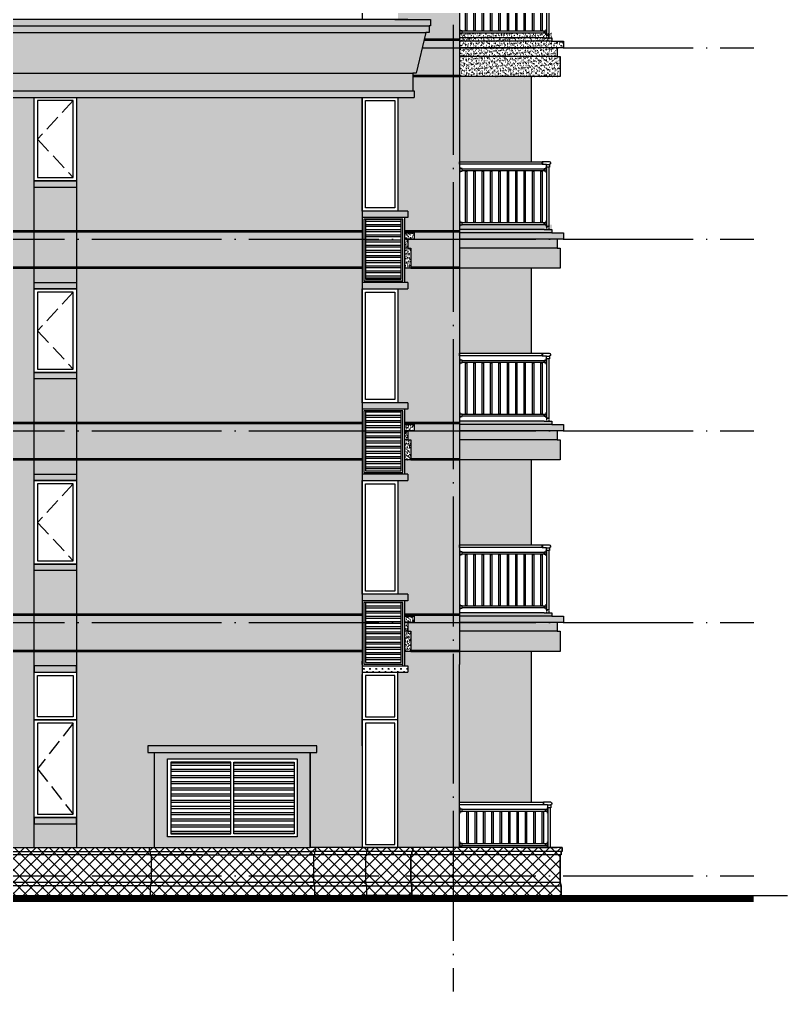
# Model space of a CAD drawing. Extents: x -12446 to 284554, y -295110 to 165007.
# Drawn here: x 137620 to 149449, y -264034 to -249069 of the extents above; entities that cross this region are included whole.
import ezdxf

# ---------------------------------------------------------------- set-up
doc = ezdxf.new("R2010")
doc.units = 0
doc.header["$LTSCALE"] = 1000
for name, pattern in [('AX-14-E$0$AX-85-M02$0$DASH', [0.35, 0.25, -0.1]), ('AX-14-E$0$DASH', [0.35, 0.25, -0.1]), ('AX-14-E$0$DOTE', [2.42, 2, -0.2, 0.02, -0.2])]:
    doc.linetypes.add(name, pattern=pattern)
doc.layers.get('0').update_dxf_attribs({"linetype": 'CONTINUOUS'})
for name, color, linetype in [('A-Anno-Note', 241, 'CONTINUOUS'), ('AX-14-comp-tc$0$AX-T-LMCZ-Z$0$AX-13-E01-E03$0$A-Detl-Patt', 8, 'CONTINUOUS'), ('AX-14-comp-tc$0$AX-T-LMCZ-Z$1$AX-13-E01-E03$0$家具与填充', 251, 'CONTINUOUS'), ('AX-14-comp-tc$0$灰褐色真石漆', 15, 'CONTINUOUS'), ('AX-14-E$0$A-Detl-Fine', 152, 'CONTINUOUS'), ('AX-14-E$0$A-Detl-Patt', 8, 'CONTINUOUS'), ('AX-14-E$0$A-Detl-Thin', 131, 'CONTINUOUS'), ('AX-14-E$0$A-elev-FIXT', 9, 'CONTINUOUS'), ('AX-14-E$0$A-elev-HRAL', 61, 'CONTINUOUS'), ('AX-14-E$0$A-Elev-line3', 40, 'CONTINUOUS'), ('AX-14-E$0$Ax-T-D00$0$A-Wall', 2, 'CONTINUOUS'), ('AX-14-E$0$埋件', 252, 'CONTINUOUS'), ('AX-14-E$0$栏杆型材', 82, 'CONTINUOUS'), ('AX-14-E$0$阳台栏杆扶手', 82, 'CONTINUOUS')]:
    doc.layers.add(name, color=color, linetype=linetype)
doc.layers.add('AX-14-E$0$A-Grid', color=222, linetype='AX-14-E$0$DOTE', plot=False)
doc.layers.add('AX-14-E$0$A-Wall-stru', color=4, linetype='CONTINUOUS', lineweight=30)
pattern_1 = [(180, (-97425.984, 212039.19), (-7e-15, -79.375), []), (180, (-97454.05, 212011.124), (-7e-15, -79.375), [])]
pattern_2 = [(37.5, (-89401.746, -415276.595), (-1.9200376, 58.7295885), [0, -46.3296, 0, -51.816, 0, -49.53]), (7.5, (-89401.746, -415276.595), (53.942794, 86.019012), [0, -24.9936, 0, -41.7576, 0, -16.002]), (327.5, (-89439.236, -415276.595), (94.919084, 0.172462), [0, -15.24, 0, -54.864, 0, -71.628]), (317.5, (-89439.24, -415276.595), (91.626774, 26.751519), [0, -7.62, 0, -35.9664, 0, -41.148])]
pattern_3 = [(37.5, (-89401.746, -415276.595), (-1.5118406, 46.2437705), [0, -36.48, 0, -40.8, 0, -39]), (7.5, (-89401.746, -415276.595), (42.474641, 67.731506), [0, -19.68, 0, -32.88, 0, -12.6]), (327.5, (-89431.266, -415276.595), (74.7394047, 0.135817), [0, -12, 0, -43.2, 0, -56.4]), (317.5, (-89431.266, -415276.595), (72.147039, 21.064214), [0, -6, 0, -28.32, 0, -32.4])]

# ---------------------------------------------------------------- blocks, each defined once
blk = doc.blocks.new('AX-14-E$0$32固定座立面')
at = {"layer": 'AX-14-E$0$栏杆型材', "color": 6, "linetype": 'Continuous'}
blk.add_line((-7, -22), (-7, 22), dxfattribs=at)
blk.add_lwpolyline([(-7, -22, 0.41166), (-10, -19), (-36, -19, -0.41166), (-37, -18), (-37, 18, -0.41166), (-36, 19), (-10, 19, 0.41166), (-7, 22), (-7, 39, -0.41166), (-5, 41), (0, 41), (0, -41), (-5, -41, -0.41166), (-7, -39)], format="xyb", close=True, dxfattribs=at)
blk = doc.blocks.new('AX-14-E$0$4080转角立图')
at = {"layer": 'AX-14-E$0$A-elev-FIXT', "linetype": 'Continuous'}
blk.add_line((26, 42), (-24, 42), dxfattribs=at)
blk.add_lwpolyline([(-25, 43, -0.327139), (-24, 42), (-24, 0), (24, 0), (24, 41, -0.409111), (26, 42), (85, 42, 0.414214), (87, 44), (87, 87, 0.414214), (85, 88), (-19, 88, 0.865157)], format="xyb", close=True, dxfattribs=at)
blk = doc.blocks.new('*U290')
at = {"layer": 'AX-14-E$0$A-elev-HRAL', "ltscale": 10}
for points in [[(-12.5, 398, 0.4142136), (-13, 397.5), (-13, 395.5, 0.4142136), (-12.5, 395), (12.5, 395, 0.4142136), (13, 395.5), (13, 397.5, 0.4142136), (12.5, 398)], [(-12.5, -398, -0.4142136), (-13, -397.5), (-13, -395.5, -0.4142136), (-12.5, -395), (12.5, -395, -0.4142136), (13, -395.5), (13, -397.5, -0.4142136), (12.5, -398)]]:
    blk.add_lwpolyline(points, format="xyb", close=True, dxfattribs=at)
blk.add_lwpolyline([(9.5, -395), (-9.5, -395), (-9.5, 395), (9.5, 395)], close=True, dxfattribs=at)
blk = doc.blocks.new('*U291')
at = {"color": 0, "linetype": 'ByBlock', "lineweight": -2}
for p in [(0, 0), (129, 0), (258, 0), (387, 0), (516, 0), (645, 0), (774, 0), (903, 0), (1032, 0), (1161, 0)]:
    blk.add_blockref('*U290', p, dxfattribs=at)
blk = doc.blocks.new('AX-14-E$0$A$C4F897CE1')
at = {"layer": 'AX-14-E$0$A-Detl-Patt'}
h = blk.add_hatch(dxfattribs=at)
h.set_pattern_fill('STEEL', color=256, scale=50, angle=135)
h.set_pattern_definition([(180, (-97425.984, 212039.19), (-7e-15, -79.375), []), (180, (-97454.05, 212011.124), (-7e-15, -79.375), [])])
h.paths.add_polyline_path([(16040, 170), (16040, 1070), (16590, 1070), (16590, 170)])
at = {"layer": 'AX-14-E$0$A-Detl-Fine'}
for points in [[(11540, 2900), (10990, 2900), (10990, 1715), (11540, 1715)], [(16040, 2900), (16490, 2900), (16490, 1250), (16040, 1250)], [(16590, 1070), (16040, 1070), (16040, 150), (16590, 150)]]:
    blk.add_lwpolyline(points, close=True, dxfattribs=at)
at = {"layer": 'AX-14-E$0$A-Detl-Patt', "linetype": 'AX-14-E$0$AX-85-M02$0$DASH'}
blk.add_lwpolyline([(11540, 2900), (10990, 2307), (11540, 1715)], dxfattribs=at)
at = {"layer": 'AX-14-E$0$A-Detl-Thin'}
for p, q in [((18590, 3270), (18590, 1960)), ((15990, 2950), (15990, 0)), ((17490, 2950), (17490, 120)), ((10940, 1665), (11590, 1665)), ((16690, 1200), (15990, 1200)), ((16640, 1100), (15990, 1100)), ((18790, 915), (17490, 915)), ((18910, 865), (17490, 865)), ((18990, 765), (17490, 765)), ((18990, 630), (17490, 630)), ((18790, 320), (17490, 320)), ((18590, 320), (18590, -2000)), ((15990, 120), (15990, 170)), ((15990, 100), (16690, 100)), ((15990, 0), (16665, 0)), ((16640, 0), (16690, 0)), ((16690, 100), (16690, 0))]:
    blk.add_line(p, q, dxfattribs=at)
for points in [[(10940, 3050), (11590, 3050), (11590, 2950), (10940, 2950)], [(10940, 2950), (11590, 2950), (11590, 1665), (10940, 1665)], [(15990, 2950), (16540, 2950), (16540, 1200), (15990, 1200)], [(10940, 1665), (11590, 1665), (11590, 1565), (10940, 1565)], [(16015, 125), (16615, 125), (16615, 1075), (16015, 1075)]]:
    blk.add_lwpolyline(points, close=True, dxfattribs=at)
for points in [[(16690, 1200), (16690, 1100), (16640, 1100), (16640, 100)], [(16615, 100), (16615, 1075), (16015, 1075), (16015, 169)]]:
    blk.add_lwpolyline(points, dxfattribs=at)
at = {"layer": 'AX-14-E$0$Ax-T-D00$0$A-Wall'}
for p, q in [((16690, 765), (16640, 765)), ((16690, 630), (16640, 630))]:
    blk.add_line(p, q, dxfattribs=at)
for points in [[(18790, 915), (18910, 915), (18910, 865), (19090, 865), (19090, 765), (18990, 765), (18990, 630), (19040, 630), (19040, 320), (18790, 320)], [(16640, 865), (16790, 865), (16790, 765), (16690, 765), (16690, 630), (16740, 630), (16740, 320), (16640, 320)]]:
    blk.add_lwpolyline(points, dxfattribs=at)
at = {"layer": 'AX-14-E$0$埋件', "linetype": 'AX-14-E$0$DASH', "ltscale": 0.1}
blk.add_lwpolyline([(18830, 915), (18870, 915), (18870, 960), (18830, 960)], close=True, dxfattribs=at)
at = {"layer": 'AX-14-E$0$栏杆型材', "elevation": 0}
for points in [[(17527, 1850), (18793, 1850), (18793, 1818), (17527, 1818)], [(18870, 1875), (18830, 1875), (18830, 960), (18870, 960)], [(17527, 1022), (18793, 1022), (18793, 990), (17527, 990)]]:
    blk.add_lwpolyline(points, close=True, dxfattribs=at)
at = {"layer": 'AX-14-E$0$阳台栏杆扶手', "elevation": 0}
blk.add_lwpolyline([(18764, 1920), (17490, 1920), (17490, 1960), (18764, 1960)], close=True, dxfattribs=at)
blk.add_blockref('*U291', (17589, 1420))
at = {"layer": 'AX-14-E$0$A-elev-HRAL', "xscale": -1}
for name, p in [('AX-14-E$0$4080转角立图', (18850, 1875)), ('AX-14-E$0$32固定座立面', (17490, 1834)), ('AX-14-E$0$32固定座立面', (17490, 1006))]:
    blk.add_blockref(name, p, dxfattribs=at)
at = {"layer": 'AX-14-E$0$A-elev-HRAL'}
for p in [(18830, 1834), (18830, 1006)]:
    blk.add_blockref('AX-14-E$0$32固定座立面', p, dxfattribs=at)
blk = doc.blocks.new('AX-14-E$0$SKLJGHSUGISWHGIWGWSLGSG544655')
at = {"layer": 'AX-14-E$0$A-Detl-Patt'}
h = blk.add_hatch(dxfattribs=at)
h.set_pattern_fill('STEEL', color=256, scale=50, angle=135)
h.set_pattern_definition(pattern_1)
h.paths.add_polyline_path([(16040, 170), (16040, 1070), (16590, 1070), (16590, 170)])
at = {"layer": 'AX-14-E$0$A-Detl-Fine'}
for points in [[(11540, 2900), (10990, 2900), (10990, 1715), (11540, 1715)], [(16040, 2900), (16490, 2900), (16490, 1250), (16040, 1250)], [(16590, 1070), (16040, 1070), (16040, 150), (16590, 150)]]:
    blk.add_lwpolyline(points, close=True, dxfattribs=at)
at = {"layer": 'AX-14-E$0$A-Detl-Patt', "linetype": 'AX-14-E$0$AX-85-M02$0$DASH'}
blk.add_lwpolyline([(11540, 2900), (10990, 2307), (11540, 1715)], dxfattribs=at)
at = {"layer": 'AX-14-E$0$A-Detl-Thin'}
for p, q in [((18590, 3270), (18590, 1960)), ((15990, 2950), (15990, 0)), ((17490, 2950), (17490, 0)), ((10940, 1665), (11590, 1665)), ((16690, 1200), (15990, 1200)), ((16640, 1100), (15990, 1100)), ((18790, 915), (17490, 915)), ((18910, 865), (17490, 865)), ((18990, 765), (17490, 765)), ((18990, 630), (17490, 630)), ((18790, 320), (17490, 320)), ((16690, 100), (15990, 100)), ((15990, 0), (16665, 0)), ((16640, 0), (16690, 0)), ((16690, 100), (16690, 100)), ((16690, 100), (16690, 0)), ((16690, 0), (16690, 0))]:
    blk.add_line(p, q, dxfattribs=at)
for points in [[(10940, 3050), (11590, 3050), (11590, 2950), (10940, 2950)], [(10940, 2950), (11590, 2950), (11590, 1665), (10940, 1665)], [(15990, 2950), (16540, 2950), (16540, 1200), (15990, 1200)], [(10940, 1665), (11590, 1665), (11590, 1565), (10940, 1565)], [(16615, 1075), (16015, 1075), (16015, 125), (16615, 125)], [(16615, 1075), (16015, 1075), (16015, 125), (16615, 125)]]:
    blk.add_lwpolyline(points, close=True, dxfattribs=at)
blk.add_lwpolyline([(16690, 1200), (16690, 1100), (16640, 1100), (16640, 100)], dxfattribs=at)
at = {"layer": 'AX-14-E$0$Ax-T-D00$0$A-Wall'}
for p, q in [((16690, 765), (16640, 765)), ((16690, 630), (16640, 630))]:
    blk.add_line(p, q, dxfattribs=at)
for points in [[(18790, 915), (18910, 915), (18910, 865), (19090, 865), (19090, 765), (18990, 765), (18990, 630), (19040, 630), (19040, 320), (18790, 320)], [(16640, 865), (16790, 865), (16790, 765), (16690, 765), (16690, 630), (16740, 630), (16740, 320), (16640, 320)]]:
    blk.add_lwpolyline(points, dxfattribs=at)
at = {"layer": 'AX-14-E$0$埋件', "linetype": 'AX-14-E$0$DASH', "ltscale": 0.1}
blk.add_lwpolyline([(18830, 915), (18870, 915), (18870, 960), (18830, 960)], close=True, dxfattribs=at)
at = {"layer": 'AX-14-E$0$栏杆型材', "elevation": 0}
for points in [[(17527, 1850), (18793, 1850), (18793, 1818), (17527, 1818)], [(18870, 1875), (18830, 1875), (18830, 960), (18870, 960)], [(17527, 1022), (18793, 1022), (18793, 990), (17527, 990)]]:
    blk.add_lwpolyline(points, close=True, dxfattribs=at)
at = {"layer": 'AX-14-E$0$阳台栏杆扶手', "elevation": 0}
blk.add_lwpolyline([(18764, 1920), (17490, 1920), (17490, 1960), (18764, 1960)], close=True, dxfattribs=at)
blk.add_blockref('*U291', (17589, 1420))
at = {"layer": 'AX-14-E$0$A-elev-HRAL', "xscale": -1}
for name, p in [('AX-14-E$0$4080转角立图', (18850, 1875)), ('AX-14-E$0$32固定座立面', (17490, 1834)), ('AX-14-E$0$32固定座立面', (17490, 1006))]:
    blk.add_blockref(name, p, dxfattribs=at)
at = {"layer": 'AX-14-E$0$A-elev-HRAL'}
for p in [(18830, 1834), (18830, 1006)]:
    blk.add_blockref('AX-14-E$0$32固定座立面', p, dxfattribs=at)
blk = doc.blocks.new('AX-14-E$0$H4D56HD56H461321')
at = {"layer": 'AX-14-E$0$A-Detl-Patt'}
h = blk.add_hatch(dxfattribs=at)
h.set_pattern_fill('STEEL', color=256, scale=50, angle=135)
h.set_pattern_definition(pattern_1)
h.paths.add_polyline_path([(16040, 170), (16040, 1070), (16590, 1070), (16590, 170)])
at = {"layer": 'AX-14-E$0$A-Detl-Fine'}
for points in [[(11540, 2900), (10990, 2900), (10990, 1715), (11540, 1715)], [(16040, 2900), (16490, 2900), (16490, 1250), (16040, 1250)], [(16590, 1070), (16040, 1070), (16040, 150), (16590, 150)]]:
    blk.add_lwpolyline(points, close=True, dxfattribs=at)
at = {"layer": 'AX-14-E$0$A-Detl-Patt', "linetype": 'AX-14-E$0$AX-85-M02$0$DASH'}
blk.add_lwpolyline([(11540, 2900), (10990, 2307), (11540, 1715)], dxfattribs=at)
at = {"layer": 'AX-14-E$0$A-Detl-Thin'}
for p, q in [((18590, 3270), (18590, 1960)), ((15990, 2950), (15990, 0)), ((17490, 2950), (17490, 0)), ((10940, 1665), (11590, 1665)), ((16586, 1200), (15990, 1200)), ((16690, 1200), (16586, 1200)), ((16640, 1100), (15990, 1100)), ((18790, 915), (17490, 915)), ((18910, 865), (17490, 865)), ((18990, 765), (17490, 765)), ((18990, 630), (17490, 630)), ((18790, 320), (17490, 320)), ((16690, 100), (15990, 100)), ((15990, 0), (16665, 0)), ((16640, 0), (16690, 0)), ((16690, 100), (16690, 100)), ((16690, 100), (16690, 0)), ((16690, 0), (16690, 0))]:
    blk.add_line(p, q, dxfattribs=at)
for points in [[(10940, 3050), (11590, 3050), (11590, 2950), (10940, 2950)], [(10940, 2950), (11590, 2950), (11590, 1665), (10940, 1665)], [(15990, 2950), (16540, 2950), (16540, 1200), (15990, 1200)], [(10940, 1665), (11590, 1665), (11590, 1565), (10940, 1565)], [(16615, 1075), (16015, 1075), (16015, 125), (16615, 125)], [(16615, 1075), (16015, 1075), (16015, 125), (16615, 125)]]:
    blk.add_lwpolyline(points, close=True, dxfattribs=at)
blk.add_lwpolyline([(16690, 1200), (16690, 1100), (16640, 1100), (16640, 100)], dxfattribs=at)
at = {"layer": 'AX-14-E$0$Ax-T-D00$0$A-Wall'}
for p, q in [((16690, 765), (16640, 765)), ((16690, 630), (16640, 630))]:
    blk.add_line(p, q, dxfattribs=at)
for points in [[(18790, 915), (18910, 915), (18910, 865), (19090, 865), (19090, 765), (18990, 765), (18990, 630), (19040, 630), (19040, 320), (18790, 320)], [(16640, 865), (16790, 865), (16790, 765), (16690, 765), (16690, 630), (16740, 630), (16740, 320), (16640, 320)]]:
    blk.add_lwpolyline(points, dxfattribs=at)
at = {"layer": 'AX-14-E$0$埋件', "linetype": 'AX-14-E$0$DASH', "ltscale": 0.1}
blk.add_lwpolyline([(18830, 915), (18870, 915), (18870, 960), (18830, 960)], close=True, dxfattribs=at)
at = {"layer": 'AX-14-E$0$栏杆型材', "elevation": 0}
for points in [[(17527, 1850), (18793, 1850), (18793, 1818), (17527, 1818)], [(18870, 1875), (18830, 1875), (18830, 960), (18870, 960)], [(17527, 1022), (18793, 1022), (18793, 990), (17527, 990)]]:
    blk.add_lwpolyline(points, close=True, dxfattribs=at)
at = {"layer": 'AX-14-E$0$阳台栏杆扶手', "elevation": 0}
blk.add_lwpolyline([(18764, 1920), (17490, 1920), (17490, 1960), (18764, 1960)], close=True, dxfattribs=at)
blk.add_blockref('*U291', (17589, 1420))
at = {"layer": 'AX-14-E$0$A-elev-HRAL', "xscale": -1}
for name, p in [('AX-14-E$0$4080转角立图', (18850, 1875)), ('AX-14-E$0$32固定座立面', (17490, 1834)), ('AX-14-E$0$32固定座立面', (17490, 1006))]:
    blk.add_blockref(name, p, dxfattribs=at)
at = {"layer": 'AX-14-E$0$A-elev-HRAL'}
for p in [(18830, 1834), (18830, 1006)]:
    blk.add_blockref('AX-14-E$0$32固定座立面', p, dxfattribs=at)
blk = doc.blocks.new('AX-14-E$0$A$C14DE0861')
blk.add_wipeout([(7850, 1200), (7850, 1100), (7870, 1100), (7870, 1000), (7920, 1000), (8070, 370), (8120, 370), (8120, 100), (8100, 100), (8100, 0), (15300, 0), (15300, 100), (15280, 100), (15280, 370), (15330, 370), (15480, 1000), (15530, 1000), (15530, 1100), (15550, 1100), (15550, 1200)]).dxf.layer = 'AX-14-E$0$A-Detl-Thin'
at = {"layer": 'AX-14-E$0$A-Elev-line3'}
for p, q in [((1020, 1100), (15530, 1100)), ((1070, 1000), (15480, 1000)), ((1270, 370), (15280, 370)), ((1270, 100), (15280, 100)), ((4750, 0), (15300, 0))]:
    blk.add_line(p, q, dxfattribs=at)
for points in [[(15000, 1200), (7850, 1200), (7850, 1100), (7870, 1100), (7870, 1000), (7920, 1000), (8070, 370), (8120, 370), (8120, 170), (8120, 170), (8120, 100), (8100, 100), (8100, 0)], [(15000, 1200), (15550, 1200), (15550, 1100), (15530, 1100), (15530, 1000), (15480, 1000), (15330, 370), (15280, 370), (15280, 170), (15280, 170), (15280, 100), (15300, 100), (15300, 0)]]:
    blk.add_lwpolyline(points, dxfattribs=at)
blk = doc.blocks.new('AX-14-E$0$weyhweaqwtyewhewg')
at = {"layer": 'AX-14-E$0$A-Detl-Patt'}
for p, q in [((233099, 159465), (233648, 159465)), ((233104, 159485), (233648, 159485)), ((232928, 158925), (233648, 158925)), ((232928, 158905), (233648, 158905)), ((223148, 156535), (232148, 156535)), ((232798, 156535), (233648, 156535)), ((223148, 156515), (232148, 156515)), ((232798, 156515), (233648, 156515)), ((223148, 155975), (232148, 155975)), ((223148, 155955), (232148, 155955)), ((232898, 155975), (233648, 155975)), ((232898, 155955), (233648, 155955)), ((223148, 153585), (232148, 153585)), ((223148, 153565), (232148, 153565)), ((232798, 153585), (233648, 153585)), ((232798, 153565), (233648, 153565)), ((223148, 153025), (232148, 153025)), ((223148, 153005), (232148, 153005)), ((232898, 153025), (233648, 153025)), ((232898, 153005), (233648, 153005)), ((223148, 150635), (232148, 150635)), ((223148, 150615), (232148, 150615)), ((232798, 150635), (233648, 150635)), ((232798, 150615), (233648, 150615)), ((223148, 150075), (232148, 150075)), ((223148, 150055), (232148, 150055)), ((232898, 150075), (233648, 150075)), ((232898, 150055), (233648, 150055))]:
    blk.add_line(p, q, dxfattribs=at)
blk = doc.blocks.new('AX-14-E$0$A$C238835DD')
at = {"layer": 'AX-14-E$0$A-Detl-Patt'}
h = blk.add_hatch(dxfattribs=at)
h.set_pattern_fill('ANSI32', color=256, scale=20, angle=135)
h.set_pattern_definition([(180, (-11597.51, 99116.42), (-7e-15, -95.25), []), (180, (-11629.26, 99148.17), (-7e-15, -95.25), [])])
h.paths.add_polyline_path([(14015, 2050), (14940, 2050), (14940, 950), (14015, 950)])
h.paths.add_polyline_path([(13965, 2050), (13040, 2050), (13040, 950), (13965, 950)])
at = {"layer": 'AX-14-E$0$A-Detl-Fine'}
for points in [[(10990, 3385), (11540, 3385), (11540, 2750), (10990, 2750)], [(16494, 3385), (16040, 3385), (16040, 2750), (16494, 2750)], [(11540, 2650), (10990, 2650), (10990, 1250), (11540, 1250)], [(13965, 2050), (13040, 2050), (13040, 950), (13965, 950)], [(14015, 2050), (14940, 2050), (14940, 950), (14015, 950)]]:
    blk.add_lwpolyline(points, close=True, dxfattribs=at)
blk.add_lwpolyline([(16040, 2300), (16040, 785), (16490, 785), (16490, 2650), (16040, 2650), (16040, 2300)], dxfattribs=at)
at = {"layer": 'AX-14-E$0$A-Detl-Patt', "linetype": 'AX-14-E$0$AX-85-M02$0$DASH'}
blk.add_lwpolyline([(11540, 2650), (10990, 1950), (11540, 1250)], dxfattribs=at)
at = {"layer": 'AX-14-E$0$A-Detl-Thin'}
for p, q in [((15990, 3435), (15990, 2300)), ((12790, 735), (12790, 2200)), ((15190, 2200), (15190, 735)), ((10940, 1200), (11590, 1200)), ((6990, 735), (13510, 735)), ((6990, 675), (13510, 675)), ((13525, 625), (6990, 625)), ((12710, 735), (15190, 735)), ((12710, 735), (12710, 675)), ((12710, 735), (12790, 735)), ((12710, 675), (12790, 675)), ((12725, 675), (12725, 625)), ((12725, 625), (12790, 625)), ((12740, 625), (12740, 206)), ((14355, 625), (15190, 625)), ((14370, 735), (15190, 735)), ((14370, 675), (15190, 675)), ((15270, 735), (15190, 735)), ((15270, 675), (15190, 675)), ((15270, 675), (15190, 675)), ((15255, 625), (15190, 625)), ((15255, 625), (15190, 625)), ((15240, 625), (15240, 206)), ((15240, 625), (15240, 206)), ((15255, 675), (15255, 625)), ((15255, 675), (15255, 625)), ((17490, 625), (15255, 625)), ((15270, 735), (15270, 675)), ((15270, 735), (15270, 675)), ((17490, 735), (15270, 735)), ((19070, 675), (15270, 675)), ((16070, 735), (15990, 735)), ((16070, 675), (15990, 675)), ((16070, 675), (15990, 675)), ((16055, 625), (15990, 625)), ((16055, 625), (15990, 625)), ((16040, 625), (16040, 206)), ((16040, 625), (16040, 206)), ((16055, 675), (16055, 625)), ((16055, 675), (16055, 625)), ((16070, 735), (16070, 675)), ((16070, 735), (16070, 675)), ((16770, 735), (16690, 735)), ((16770, 675), (16690, 675)), ((16770, 675), (16690, 675)), ((16755, 625), (16690, 625)), ((16755, 625), (16690, 625)), ((18440, 735), (18990, 735)), ((19070, 735), (18990, 735)), ((19055, 625), (18990, 625)), ((12740, 300), (12740, 285)), ((15240, 300), (15240, 285)), ((15240, 300), (15240, 285)), ((16040, 300), (16040, 285)), ((16040, 300), (16040, 285)), ((9640, 206), (12940, 206)), ((12740, 206), (12725, 146)), ((12940, 206), (15990, 206)), ((15140, 206), (19040, 206)), ((15240, 206), (15190, 206)), ((15240, 206), (15190, 206)), ((15240, 206), (15255, 146)), ((15240, 206), (15255, 146)), ((16040, 206), (15990, 206)), ((16040, 206), (15990, 206)), ((16040, 206), (16055, 146)), ((16040, 206), (16055, 146)), ((12925, 146), (6990, 146)), ((12725, 146), (12725, 0)), ((12925, 146), (15990, 146)), ((15155, 146), (19055, 146)), ((15255, 146), (15190, 146)), ((15255, 146), (15190, 146)), ((15255, 146), (15255, 0)), ((15255, 146), (15255, 0)), ((16055, 146), (15990, 146)), ((16055, 146), (15990, 146)), ((16055, 146), (16055, 0)), ((16055, 146), (16055, 0))]:
    blk.add_line(p, q, dxfattribs=at)
for points in [[(10940, 3535), (10940, 3435), (11590, 3435), (11590, 3535), (10940, 3535)], [(17490, 735), (17490, 3555)], [(15990, 3400), (15990, 3300)], [(15990, 2300), (15990, 3400)], [(16540, 735), (16540, 3435)], [(10940, 1200), (10940, 2700), (11590, 2700), (11590, 1200)], [(15990, 2300), (15990, 735), (16540, 735), (16540, 2700), (15990, 2700), (15990, 2300)], [(15190, 735), (15190, 2200)], [(10940, 1200), (10940, 1100), (11590, 1100), (11590, 1200), (10940, 1200)], [(12710, 675), (15255, 675)], [(12725, 625), (15240, 625)], [(16870, 735), (15990, 735)], [(16855, 625), (15990, 625)], [(19070, 735), (17490, 735)], [(19040, 625), (17490, 625)], [(1775, 0), (22540, 0)], [(16860, 0), (15990, 0)], [(17490, 0), (19060, 0)]]:
    blk.add_lwpolyline(points, dxfattribs=at)
for points in [[(10940, 3435), (11590, 3435), (11590, 2700), (10940, 2700)], [(15290, 2300), (12690, 2300), (12690, 2200), (15290, 2200)], [(12990, 2100), (14990, 2100), (14990, 900), (12990, 900)], [(16740, 625), (16740, 206), (16755, 146), (16755, 0), (16755, 146), (16740, 206)], [(16755, 675), (16755, 625)], [(16770, 735), (16770, 675)], [(19040, 625), (19040, 206), (19055, 146), (19055, 0), (19055, 146), (19040, 206)], [(19055, 675), (19055, 625)], [(19070, 735), (19070, 675)], [(16740, 300), (16740, 285)], [(19040, 300), (19040, 285)]]:
    blk.add_lwpolyline(points, close=True, dxfattribs=at)
at = {"layer": 'AX-14-E$0$A-elev-HRAL', "ltscale": 10}
for points in [[(17597, 1293, 0.414214), (17596, 1293), (17596, 1291, 0.414214), (17597, 1290), (17622, 1290, 0.414214), (17622, 1291), (17622, 1293, 0.414214), (17622, 1293)], [(17726, 1293, 0.414214), (17725, 1293), (17725, 1291, 0.414214), (17726, 1290), (17751, 1290, 0.414214), (17751, 1291), (17751, 1293, 0.414214), (17751, 1293)], [(17855, 1293, 0.414214), (17854, 1293), (17854, 1291, 0.414214), (17855, 1290), (17880, 1290, 0.414214), (17880, 1291), (17880, 1293, 0.414214), (17880, 1293)], [(17984, 1293, 0.414214), (17983, 1293), (17983, 1291, 0.414214), (17984, 1290), (18009, 1290, 0.414214), (18009, 1291), (18009, 1293, 0.414214), (18009, 1293)], [(18113, 1293, 0.414214), (18112, 1293), (18112, 1291, 0.414214), (18113, 1290), (18138, 1290, 0.414214), (18138, 1291), (18138, 1293, 0.414214), (18138, 1293)], [(18242, 1293, 0.414214), (18241, 1293), (18241, 1291, 0.414214), (18242, 1290), (18267, 1290, 0.414214), (18267, 1291), (18267, 1293, 0.414214), (18267, 1293)], [(18371, 1293, 0.414214), (18370, 1293), (18370, 1291, 0.414214), (18371, 1290), (18396, 1290, 0.414214), (18396, 1291), (18396, 1293, 0.414214), (18396, 1293)], [(18500, 1293, 0.414214), (18499, 1293), (18499, 1291, 0.414214), (18500, 1290), (18525, 1290, 0.414214), (18525, 1291), (18525, 1293, 0.414214), (18525, 1293)], [(18629, 1293, 0.414214), (18628, 1293), (18628, 1291, 0.414214), (18629, 1290), (18654, 1290, 0.414214), (18654, 1291), (18654, 1293, 0.414214), (18654, 1293)], [(18758, 1293, 0.414214), (18757, 1293), (18757, 1291, 0.414214), (18758, 1290), (18783, 1290, 0.414214), (18783, 1291), (18783, 1293, 0.414214), (18783, 1293)], [(17597, 797, -0.414214), (17596, 798), (17596, 800, -0.414214), (17597, 800), (17622, 800, -0.414214), (17622, 800), (17622, 798, -0.414214), (17622, 797)], [(17726, 797, -0.414214), (17725, 798), (17725, 800, -0.414214), (17726, 800), (17751, 800, -0.414214), (17751, 800), (17751, 798, -0.414214), (17751, 797)], [(17855, 797, -0.414214), (17854, 798), (17854, 800, -0.414214), (17855, 800), (17880, 800, -0.414214), (17880, 800), (17880, 798, -0.414214), (17880, 797)], [(17984, 797, -0.414214), (17983, 798), (17983, 800, -0.414214), (17984, 800), (18009, 800, -0.414214), (18009, 800), (18009, 798, -0.414214), (18009, 797)], [(18113, 797, -0.414214), (18112, 798), (18112, 800, -0.414214), (18113, 800), (18138, 800, -0.414214), (18138, 800), (18138, 798, -0.414214), (18138, 797)], [(18242, 797, -0.414214), (18241, 798), (18241, 800, -0.414214), (18242, 800), (18267, 800, -0.414214), (18267, 800), (18267, 798, -0.414214), (18267, 797)], [(18371, 797, -0.414214), (18370, 798), (18370, 800, -0.414214), (18371, 800), (18396, 800, -0.414214), (18396, 800), (18396, 798, -0.414214), (18396, 797)], [(18500, 797, -0.414214), (18499, 798), (18499, 800, -0.414214), (18500, 800), (18525, 800, -0.414214), (18525, 800), (18525, 798, -0.414214), (18525, 797)], [(18629, 797, -0.414214), (18628, 798), (18628, 800, -0.414214), (18629, 800), (18654, 800, -0.414214), (18654, 800), (18654, 798, -0.414214), (18654, 797)], [(18758, 797, -0.414214), (18757, 798), (18757, 800, -0.414214), (18758, 800), (18783, 800, -0.414214), (18783, 800), (18783, 798, -0.414214), (18783, 797)]]:
    blk.add_lwpolyline(points, format="xyb", close=True, dxfattribs=at)
for points in [[(17619, 800), (17600, 800), (17600, 1290), (17619, 1290)], [(17748, 800), (17729, 800), (17729, 1290), (17748, 1290)], [(17877, 800), (17858, 800), (17858, 1290), (17877, 1290)], [(18006, 800), (17987, 800), (17987, 1290), (18006, 1290)], [(18135, 800), (18116, 800), (18116, 1290), (18135, 1290)], [(18264, 800), (18245, 800), (18245, 1290), (18264, 1290)], [(18393, 800), (18374, 800), (18374, 1290), (18393, 1290)], [(18522, 800), (18503, 800), (18503, 1290), (18522, 1290)], [(18651, 800), (18632, 800), (18632, 1290), (18651, 1290)], [(18780, 800), (18761, 800), (18761, 1290), (18780, 1290)]]:
    blk.add_lwpolyline(points, close=True, dxfattribs=at)
at = {"layer": 'AX-14-E$0$栏杆型材'}
for points in [[(18890, 1350), (18850, 1350), (18850, 735), (18890, 735)], [(17527, 1325), (18813, 1325), (18813, 1293), (17527, 1293)], [(17527, 797), (18813, 797), (18813, 765), (17527, 765)]]:
    blk.add_lwpolyline(points, close=True, dxfattribs=at)
at = {"layer": 'AX-14-E$0$阳台栏杆扶手'}
blk.add_lwpolyline([(18783, 1395), (17490, 1395), (17490, 1435), (18783, 1435)], close=True, dxfattribs=at)
at = {"layer": 'AX-14-E$0$A-elev-HRAL', "xscale": -1}
for name, p in [('AX-14-E$0$32固定座立面', (17490, 1309)), ('AX-14-E$0$4080转角立图', (18870, 1350)), ('AX-14-E$0$32固定座立面', (17490, 781))]:
    blk.add_blockref(name, p, dxfattribs=at)
at = {"layer": 'AX-14-E$0$A-elev-HRAL', "extrusion": (0, 0, -1), "xscale": -1, "zscale": -1}
for p in [(-18850, 1309), (-18850, 781)]:
    blk.add_blockref('AX-14-E$0$32固定座立面', p, dxfattribs=at)
blk = doc.blocks.new('AX-14-comp-tc')
at = {"layer": 'AX-14-comp-tc$0$AX-T-LMCZ-Z$0$AX-13-E01-E03$0$A-Detl-Patt'}
h = blk.add_hatch(dxfattribs=at)
h.set_pattern_fill('CROSS', color=256, scale=30)
h.set_pattern_definition([(0, (-115490.617, -326533.856), (47.625, 47.625), [23.8125, -71.4375]), (90, (-115478.71, -326545.76), (-47.625, 47.625), [23.8125, -71.4375])])
h.paths.add_polyline_path([(142746, -258442), (143446, -258442), (143446, -258542), (142746, -258542)])
h.paths.add_polyline_path([(142746, -259542), (143446, -259542), (143446, -259642), (142746, -259642)])
h.paths.add_polyline_path([(142746, -261392), (143446, -261392), (143446, -261492), (142746, -261492)])
h.paths.add_polyline_path([(142746, -262492), (143446, -262492), (143446, -262592), (142746, -262592)])
h.paths.add_polyline_path([(142746, -264342), (143446, -264342), (143446, -264442), (142746, -264442)])
h = blk.add_hatch(dxfattribs=at)
h.set_pattern_fill('CROSS', color=256, scale=30)
h.set_pattern_definition([(0, (-89401.746, -415276.595), (47.625, 47.625), [23.8125, -71.4375]), (90, (-89389.84, -415288.5), (-47.625, 47.625), [23.8125, -71.4375])])
edge = h.paths.add_edge_path()
edge.add_line((142746, -265373), (142746, -265542))
edge.add_line((142746, -265542), (143446, -265542))
edge.add_line((143446, -265542), (143446, -265442))
edge.add_line((143446, -265442), (142746, -265442))
at = {"layer": 'AX-14-comp-tc$0$AX-T-LMCZ-Z$1$AX-13-E01-E03$0$家具与填充'}
h = blk.add_hatch(dxfattribs=at)
h.set_pattern_fill('AR-SAND', color=256, scale=24)
h.set_pattern_definition(pattern_2)
h.paths.add_polyline_path([(144246, -253422), (144246, -256692), (143546, -256692), (143546, -256592), (143526, -256592), (143526, -256322), (143576, -256322), (143726, -255692), (143776, -255692), (143776, -255592), (143796, -255592), (143796, -255492), (143296, -255492), (143296, -253742), (143446, -253742), (143446, -253642), (143396, -253642), (143396, -253422)])
h = blk.add_hatch(dxfattribs=at)
h.set_pattern_fill('AR-SAND', color=256, scale=24)
h.set_pattern_definition(pattern_2)
edge = h.paths.add_edge_path()
edge.add_line((128246, -255564), (128246, -255592))
edge.add_line((128246, -255592), (128296, -255592))
edge.add_line((128296, -255592), (128296, -255692))
edge.add_line((128296, -255692), (128346, -255692))
edge.add_line((128346, -255692), (128496, -256157))
edge.add_line((128496, -256157), (128546, -256157))
edge.add_line((128546, -256157), (128546, -256427))
edge.add_line((128546, -256427), (128496, -256427))
edge.add_line((128496, -256427), (128496, -256527))
edge.add_line((128496, -256527), (129516, -256527))
edge.add_line((129516, -256527), (129516, -256592))
edge.add_line((129516, -256592), (129496, -256592))
edge.add_line((129496, -256592), (129496, -256692))
edge.add_line((129496, -256692), (143546, -256692))
edge.add_line((143546, -256692), (143546, -256592))
edge.add_line((143546, -256592), (143526, -256592))
edge.add_line((143526, -256592), (143526, -256322))
edge.add_line((143526, -256322), (143576, -256322))
edge.add_line((143576, -256322), (143726, -255692))
edge.add_line((143726, -255692), (143776, -255692))
edge.add_line((143776, -255692), (143776, -255592))
edge.add_line((143776, -255592), (143796, -255592))
edge.add_line((143796, -255592), (143796, -255492))
edge.add_line((143796, -255492), (128246, -255492))
h = blk.add_hatch(dxfattribs=at)
h.set_pattern_fill('AR-SAND', color=256, scale=24)
h.set_pattern_definition(pattern_2)
edge = h.paths.add_edge_path()
edge.add_line((144246, -255702), (145666, -255702))
edge.add_line((145666, -255702), (145666, -255827))
edge.add_line((145666, -255827), (145846, -255827))
edge.add_line((145846, -255827), (145846, -255927))
edge.add_line((145846, -255927), (145796, -255927))
edge.add_line((145796, -255927), (145746, -255927))
edge.add_line((145746, -255927), (145746, -256062))
edge.add_line((145746, -256062), (145796, -256062))
edge.add_line((145796, -256062), (145796, -256372))
edge.add_line((145796, -256372), (144246, -256372))
edge.add_line((144246, -256372), (144246, -255777))
h = blk.add_hatch(dxfattribs=at)
h.set_pattern_fill('AR-SAND', color=256, scale=24)
h.set_pattern_definition(pattern_2)
h.paths.add_polyline_path([(144246, -256372), (145346, -256372), (145346, -257682), (144246, -257682)])
h.paths.add_polyline_path([(144246, -259322), (145346, -259322), (145346, -260632), (144246, -260632)])
h.paths.add_polyline_path([(144246, -262272), (145346, -262272), (145346, -263582), (144246, -263582)])
h.paths.add_polyline_path([(144246, -265222), (145346, -265222), (145346, -267542), (144246, -267542)])
h = blk.add_hatch(dxfattribs=at)
h.set_pattern_fill('AR-SAND', color=256, scale=24)
h.set_pattern_definition(pattern_2)
h.paths.add_polyline_path([(130246, -256692), (142746, -256692), (142746, -268242), (130246, -268242)])
h.paths.add_polyline_path([(133746, -261082), (133126, -261082), (133126, -261782), (133746, -261782)], flags=16)
h.paths.add_polyline_path([(133746, -258132), (133126, -258132), (133126, -258832), (133746, -258832)], flags=16)
h.paths.add_polyline_path([(133746, -264032), (133126, -264032), (133126, -264732), (133746, -264732)], flags=16)
h.paths.add_polyline_path([(133746, -268242), (133096, -268242), (133096, -267932), (133746, -267932)], flags=17)
h.paths.add_polyline_path([(137696, -256692), (138346, -256692), (138346, -257977), (137696, -257977)], flags=16)
h.paths.add_polyline_path([(137696, -260927), (138346, -260927), (138346, -262592), (137696, -262592)], flags=16)
h.paths.add_polyline_path([(137696, -257977), (138346, -257977), (138346, -259641), (137696, -259641)], flags=16)
h.paths.add_polyline_path([(137696, -259641), (138346, -259641), (138346, -260927), (137696, -260927)], flags=16)
h.paths.add_polyline_path([(137696, -263877), (138346, -263877), (138346, -265542), (137696, -265542)], flags=16)
h.paths.add_polyline_path([(137696, -262592), (138346, -262592), (138346, -263877), (137696, -263877)], flags=16)
h.paths.add_polyline_path([(137696, -265542), (138346, -265542), (138346, -267777), (137696, -267777)], flags=16)
h.paths.add_polyline_path([(137696, -267777), (138346, -267777), (138346, -268242), (137696, -268242)], flags=16)
h.paths.add_polyline_path([(138846, -268077), (141546, -268077)], flags=16)
edge = h.paths.add_edge_path(flags=16)
edge.add_line((133746, -261782), (132996, -261782))
edge.add_line((132996, -261782), (132996, -261872))
edge.add_line((132996, -261872), (133046, -261872))
edge.add_line((133046, -261872), (133046, -261972))
edge.add_line((133046, -261972), (133096, -261972))
edge.add_line((133096, -261972), (133096, -262272))
edge.add_line((133096, -262272), (133746, -262272))
edge.add_line((133746, -262272), (133746, -261782))
edge.add_line((133746, -258832), (132996, -258832))
edge.add_line((132996, -258832), (132996, -258922))
edge.add_line((132996, -258922), (133046, -258922))
edge.add_line((133046, -258922), (133046, -259022))
edge.add_line((133046, -259022), (133096, -259022))
edge.add_line((133096, -259022), (133096, -259322))
edge.add_line((133096, -259322), (133746, -259322))
edge.add_line((133746, -259322), (133746, -258832))
edge.add_line((133746, -264732), (132996, -264732))
edge.add_line((132996, -264732), (132996, -264822))
edge.add_line((132996, -264822), (133046, -264822))
edge.add_line((133046, -264822), (133046, -264922))
edge.add_line((133046, -264922), (133096, -264922))
edge.add_line((133096, -264922), (133096, -265222))
edge.add_line((133096, -265222), (133746, -265222))
edge.add_line((133746, -265222), (133746, -264732))
h.paths.add_polyline_path([(139746, -268077), (141746, -268077), (141746, -266877), (139746, -266877)], flags=16)
h.paths.add_polyline_path([(142746, -266777), (142746, -266777), (142746, -266677), (142746, -266677)])
h = blk.add_hatch(dxfattribs=at)
h.set_pattern_fill('AR-SAND', color=256, scale=24)
h.set_pattern_definition(pattern_2)
h.paths.add_polyline_path([(143296, -268242), (144246, -268242), (144246, -265542), (143296, -265542)])
h.paths.add_polyline_path([(143296, -264342), (144246, -264342), (144246, -262592), (143296, -262592)])
h.paths.add_polyline_path([(143446, -264342), (143446, -264442), (143396, -264442), (143396, -264677), (143546, -264677), (143546, -264777), (143446, -264777), (143446, -264912), (143496, -264912), (143496, -265222), (143396, -265222), (143396, -265442), (143446, -265442), (143446, -265542), (144246, -265542), (144246, -264342)])
h.paths.add_polyline_path([(143296, -261392), (144246, -261392), (144246, -259642), (143296, -259642)])
h.paths.add_polyline_path([(143446, -261392), (143446, -261492), (143396, -261492), (143396, -261727), (143546, -261727), (143546, -261827), (143446, -261827), (143446, -261962), (143496, -261962), (143496, -262272), (143396, -262272), (143396, -262492), (143446, -262492), (143446, -262592), (144246, -262592), (144246, -261392)])
h.paths.add_polyline_path([(143446, -258442), (143446, -258542), (143396, -258542), (143396, -258777), (143546, -258777), (143546, -258877), (143446, -258877), (143446, -259012), (143496, -259012), (143496, -259322), (143396, -259322), (143396, -259542), (143446, -259542), (143446, -259642), (144246, -259642), (144246, -258442)])
h.paths.add_polyline_path([(143296, -258442), (144246, -258442), (144246, -256692), (143296, -256692)])
h = blk.add_hatch(dxfattribs=at)
h.set_pattern_fill('AR-SAND', color=256, scale=24)
h.set_pattern_definition(pattern_2)
edge = h.paths.add_edge_path()
edge.add_line((144246, -258652), (145666, -258652))
edge.add_line((145666, -258652), (145666, -258777))
edge.add_line((145666, -258777), (145846, -258777))
edge.add_line((145846, -258777), (145846, -258877))
edge.add_line((145846, -258877), (145796, -258877))
edge.add_line((145796, -258877), (145746, -258877))
edge.add_line((145746, -258877), (145746, -259012))
edge.add_line((145746, -259012), (145796, -259012))
edge.add_line((145796, -259012), (145796, -259322))
edge.add_line((145796, -259322), (144246, -259322))
edge.add_line((144246, -259322), (144246, -258727))
h.paths.add_polyline_path([(144246, -261677), (145666, -261677), (145666, -261727), (145846, -261727), (145846, -261827), (145796, -261827), (145746, -261827), (145746, -261962), (145796, -261962), (145796, -262272), (144246, -262272)])
h.paths.add_polyline_path([(144246, -264627), (145666, -264627), (145666, -264677), (145846, -264677), (145846, -264777), (145796, -264777), (145746, -264777), (145746, -264912), (145796, -264912), (145796, -265222), (144246, -265222)])
h = blk.add_hatch(dxfattribs=at)
h.set_pattern_fill('AR-SAND', color=256, scale=24)
h.set_pattern_definition(pattern_3)
h.paths.add_polyline_path([(143546, -258777), (143396, -258777), (143396, -259322), (143496, -259322), (143496, -259012), (143446, -259012), (143446, -258877), (143546, -258877)])
h = blk.add_hatch(dxfattribs=at)
h.set_pattern_fill('AR-SAND', color=256, scale=24)
h.set_pattern_definition(pattern_3)
h.paths.add_polyline_path([(143546, -261727), (143396, -261727), (143396, -262272), (143496, -262272), (143496, -261962), (143446, -261962), (143446, -261827), (143546, -261827)])
h = blk.add_hatch(dxfattribs=at)
h.set_pattern_fill('AR-SAND', color=256, scale=24)
h.set_pattern_definition(pattern_3)
h.paths.add_polyline_path([(143546, -264677), (143396, -264677), (143396, -265222), (143496, -265222), (143496, -264912), (143446, -264912), (143446, -264777), (143546, -264777)])
h = blk.add_hatch(dxfattribs=at)
h.set_pattern_fill('ANSI37', color=256, scale=80)
h.set_pattern_definition([(45, (-89401.75, -415276.6), (-89.80256, 89.80256), []), (135, (-89401.75, -415276.6), (-89.80256, -89.80256), [])])
h.paths.add_polyline_path([(145826, -268242), (145826, -268302), (145811, -268302), (145811, -268352), (145796, -268352), (145796, -268692), (145796, -268692), (145796, -268771), (145811, -268832), (145811, -268975), (133681, -268977), (133681, -268830), (133696, -268771), (133696, -268352), (133681, -268352), (133681, -268302), (133666, -268302), (133666, -268242)])
at = {"layer": 'AX-14-comp-tc$0$灰褐色真石漆'}
h = blk.add_hatch(dxfattribs=at)
h.set_pattern_fill('离散材料', color=256, scale=50)
h.set_pattern_definition([(0, (-89185.75, -415132.6), (132, 228), [12, -201, 9, -87, 18, -213]), (10, (-89242.75, -415009.6), (80.67614, 285.34428), [21, -51, 27, -159, 15, -198]), (20, (-89272.75, -415105.6), (133.47095, 220.97625), [24, -165, 21, -123, 15, -96]), (30, (-89185.75, -415123.6), (-21.96926, 254.05187), [15, -99, 12, -147, 9, -195]), (40, (-89269.75, -415057.6), (33.83592, 216.370355), [12, -132, 9, -84, 24, -153]), (50, (-89224.75, -415165.6), (-80.24786, 235.7335), [6, -111, 15, -183, 18, -93]), (60, (-89215.75, -415144.6), (-99.47303, 223.70766), [15, -123, 6, -144, 12, -111]), (70, (-89248.75, -415180.6), (-109.89227, 215.58685), [9, -57, 18, -96, 12, -132]), (80, (-89233.75, -415003.6), (-208.56534, 164.71945), [21, -132, 9, -156, 18, -147]), (90, (-89215.75, -415132.6), (-264, 111), [18, -93, 12, -183, 6, -186]), (100, (-89263.75, -415039.6), (-247.97146, 145.14529), [21, -117, 18, -96, 21, -219]), (110, (-89284.75, -415210.6), (-240.44034, 81.69114), [24, -78, 12, -159, 18, -174]), (120, (-89365.75, -415174.6), (-286.64994, 28.49227), [15, -201, 18, -93, 21, -123]), (130, (-89299.75, -415240.6), (-279.10777, 71.26608), [9, -66, 12, -129, 24, -168]), (140, (-89389.75, -415000.6), (-220.59685, -34.20569), [18, -108, 21, -93, 12, -126]), (150, (-89140.75, -415258.6), (-204.82497, -120.76726), [12, -84, 24, -186, 21, -171]), (160, (-89338.75, -415090.6), (-237.90107, -162.42869), [18, -126, 15, -114, 12, -183]), (170, (-89320.75, -415162.6), (-215.64405, -169.12317), [27, -99, 18, -135, 24, -132])])
h.paths.add_polyline_path([(137696, -257977), (138346, -257977), (138346, -259641), (137696, -259641)])
h.paths.add_polyline_path([(137696, -260927), (138346, -260927), (138346, -262592), (137696, -262592)])
h.paths.add_polyline_path([(137696, -263877), (138346, -263877), (138346, -265542), (137696, -265542)])
h.paths.add_polyline_path([(137696, -267777), (138346, -267777), (138346, -268242), (137696, -268242)])
at = {"layer": 'AX-14-comp-tc$0$AX-T-LMCZ-Z$0$AX-13-E01-E03$0$A-Detl-Patt'}
for p, q in [((137696, -268242), (137696, -258077)), ((138346, -258077), (138346, -268242))]:
    blk.add_line(p, q, dxfattribs=at)
blk = doc.blocks.new('AX-14-E$0$erahrehrtjtrhr')
at = {"layer": 'AX-14-E$0$A-Detl-Patt'}
h = blk.add_hatch(dxfattribs=at)
h.set_pattern_fill('STEEL', color=256, scale=50, angle=135)
h.set_pattern_definition([(180, (29482.9, -61373.735), (-7e-15, -79.375), []), (180, (29454.84, -61401.8), (-7e-15, -79.375), [])])
h.paths.add_polyline_path([(142949, -273243), (142949, -272343), (143499, -272343), (143499, -273243)])
at = {"layer": 'AX-14-E$0$A-Detl-Fine'}
for points in [[(138449, -270513), (137899, -270513), (137899, -271698), (138449, -271698)], [(143499, -272343), (142949, -272343), (142949, -273263), (143499, -273263)]]:
    blk.add_lwpolyline(points, close=True, dxfattribs=at)
at = {"layer": 'AX-14-E$0$A-Detl-Patt', "linetype": 'AX-14-E$0$AX-85-M02$0$DASH'}
blk.add_lwpolyline([(138449, -270513), (137899, -271105), (138449, -271698)], dxfattribs=at)
at = {"layer": 'AX-14-E$0$A-Detl-Thin'}
for p, q in [((145499, -270143), (145499, -271453)), ((127749, -273248), (127749, -270298)), ((133899, -272873), (133899, -270298)), ((136599, -270463), (136599, -273413)), ((142899, -270463), (142899, -273413)), ((144399, -270463), (144399, -273413)), ((137849, -271748), (138499, -271748)), ((130399, -273413), (130399, -272048)), ((143599, -272213), (142899, -272213)), ((143549, -272313), (142899, -272313)), ((145699, -272498), (144399, -272498)), ((145819, -272548), (144399, -272548)), ((145899, -272648), (144399, -272648)), ((145899, -272783), (144399, -272783)), ((145699, -273093), (144399, -273093)), ((143599, -273313), (142899, -273313)), ((143599, -273313), (143599, -273313)), ((143599, -273313), (143599, -273413)), ((142899, -273413), (143574, -273413)), ((143549, -273413), (143599, -273413)), ((143599, -273413), (143599, -273413))]:
    blk.add_line(p, q, dxfattribs=at)
for points in [[(137849, -270363), (138499, -270363), (138499, -270463), (137849, -270463)], [(137849, -270463), (138499, -270463), (138499, -271748), (137849, -271748)], [(137849, -271748), (138499, -271748), (138499, -271848), (137849, -271848)], [(143524, -272338), (142924, -272338), (142924, -273288), (143524, -273288)], [(143524, -272338), (142924, -272338), (142924, -273288), (143524, -273288)]]:
    blk.add_lwpolyline(points, close=True, dxfattribs=at)
for points in [[(130399, -270463), (130399, -272048)], [(143599, -272213), (143599, -272313), (143549, -272313), (143549, -273313)]]:
    blk.add_lwpolyline(points, dxfattribs=at)
at = {"layer": 'AX-14-E$0$A-Wall-stru'}
blk.add_lwpolyline([(130399, -272873), (130399, -273313), (130349, -273313), (130349, -273413), (130399, -273413)], dxfattribs=at)
at = {"layer": 'AX-14-E$0$Ax-T-D00$0$A-Wall'}
for p, q in [((143599, -272648), (143549, -272648)), ((143599, -272783), (143549, -272783))]:
    blk.add_line(p, q, dxfattribs=at)
for points in [[(145699, -272498), (145819, -272498), (145819, -272548), (145999, -272548), (145999, -272648), (145899, -272648), (145899, -272783), (145949, -272783), (145949, -273093), (145699, -273093)], [(143549, -272548), (143699, -272548), (143699, -272648), (143599, -272648), (143599, -272783), (143649, -272783), (143649, -273093), (143549, -273093)]]:
    blk.add_lwpolyline(points, dxfattribs=at)
at = {"layer": 'AX-14-E$0$埋件', "linetype": 'AX-14-E$0$DASH', "ltscale": 0.1}
blk.add_lwpolyline([(145739, -272498), (145779, -272498), (145779, -272453), (145739, -272453)], close=True, dxfattribs=at)
at = {"layer": 'AX-14-E$0$栏杆型材', "elevation": 0}
for points in [[(144436, -271563), (145702, -271563), (145702, -271595), (144436, -271595)], [(145779, -271538), (145739, -271538), (145739, -272453), (145779, -272453)], [(144436, -272391), (145702, -272391), (145702, -272423), (144436, -272423)]]:
    blk.add_lwpolyline(points, close=True, dxfattribs=at)
at = {"layer": 'AX-14-E$0$阳台栏杆扶手', "elevation": 0}
blk.add_lwpolyline([(145672, -271493), (144399, -271493), (144399, -271453), (145672, -271453)], close=True, dxfattribs=at)
blk.add_blockref('*U291', (144498, -271993))
at = {"layer": 'AX-14-E$0$A-elev-HRAL', "xscale": -1}
for name, p in [('AX-14-E$0$4080转角立图', (145759, -271538)), ('AX-14-E$0$32固定座立面', (144399, -271579)), ('AX-14-E$0$32固定座立面', (144399, -272407))]:
    blk.add_blockref(name, p, dxfattribs=at)
at = {"layer": 'AX-14-E$0$A-elev-HRAL'}
for p in [(145739, -271579), (145739, -272407)]:
    blk.add_blockref('AX-14-E$0$32固定座立面', p, dxfattribs=at)
blk = doc.blocks.new('AX-14-E$0$awrygewfqw')
blk.add_blockref('AX-14-E$0$erahrehrtjtrhr', (0, 23144))
blk = doc.blocks.new('AX-14-E')
at = {"layer": 'AX-14-E$0$A-Detl-Thin', "const_width": 100}
blk.add_lwpolyline([(124213, -262504), (126794, -262504), (126794, -262604), (148929, -262604)], dxfattribs=at)
at = {"layer": 'AX-14-E$0$A-Grid'}
for p, q in [((124213, -249504), (148929, -249504)), ((124213, -255404), (148929, -255404)), ((124213, -262254), (148929, -262254)), ((124213, -262554), (148929, -262554))]:
    blk.add_line(p, q, dxfattribs=at)
blk.add_blockref('AX-14-E$0$awrygewfqw', (0, 0))
at = {"layer": 'AX-14-E$0$A-Detl-Thin'}
blk.add_blockref('AX-14-E$0$A$C4F897CE1', (126909, -259119), dxfattribs=at)
at = {"layer": 'AX-14-E$0$A-Grid'}
blk.add_line((124213, -258354), (148929, -258354), dxfattribs=at)
at = {"layer": 'AX-14-E$0$A-Detl-Thin'}
blk.add_blockref('AX-14-E$0$SKLJGHSUGISWHGIWGWSLGSG544655', (126909, -253219), dxfattribs=at)
at = {"layer": 'AX-14-E$0$A-Grid'}
blk.add_line((124213, -252454), (148929, -252454), dxfattribs=at)
at = {"layer": 'AX-14-E$0$A-Detl-Thin'}
for name, p in [('AX-14-E$0$A$C14DE0861', (128399, -250269)), ('AX-14-E$0$H4D56HD56H461321', (126909, -256169))]:
    blk.add_blockref(name, p, dxfattribs=at)
at = {"layer": 'AX-14-E$0$A-Grid'}
blk.add_line((144299, -198333), (144299, -264034), dxfattribs=at)
at = {"layer": 'AX-14-E$0$A-Detl-Thin', "color": 6}
blk.add_blockref('AX-14-E$0$weyhweaqwtyewhewg', (-89249, -408854), dxfattribs=at)
at = {"layer": 'AX-14-E$0$A-Detl-Thin'}
blk.add_blockref('AX-14-E$0$A$C238835DD', (126909, -262554), dxfattribs=at)
blk.add_blockref('AX-14-comp-tc', (153, 6422), dxfattribs=at)

msp = doc.modelspace()

# ---------------------------------------------------------------- block references
at = {"layer": 'A-Anno-Note'}
msp.add_blockref('AX-14-E', (0, 0), dxfattribs=at)

doc.saveas('drawing.dxf')
